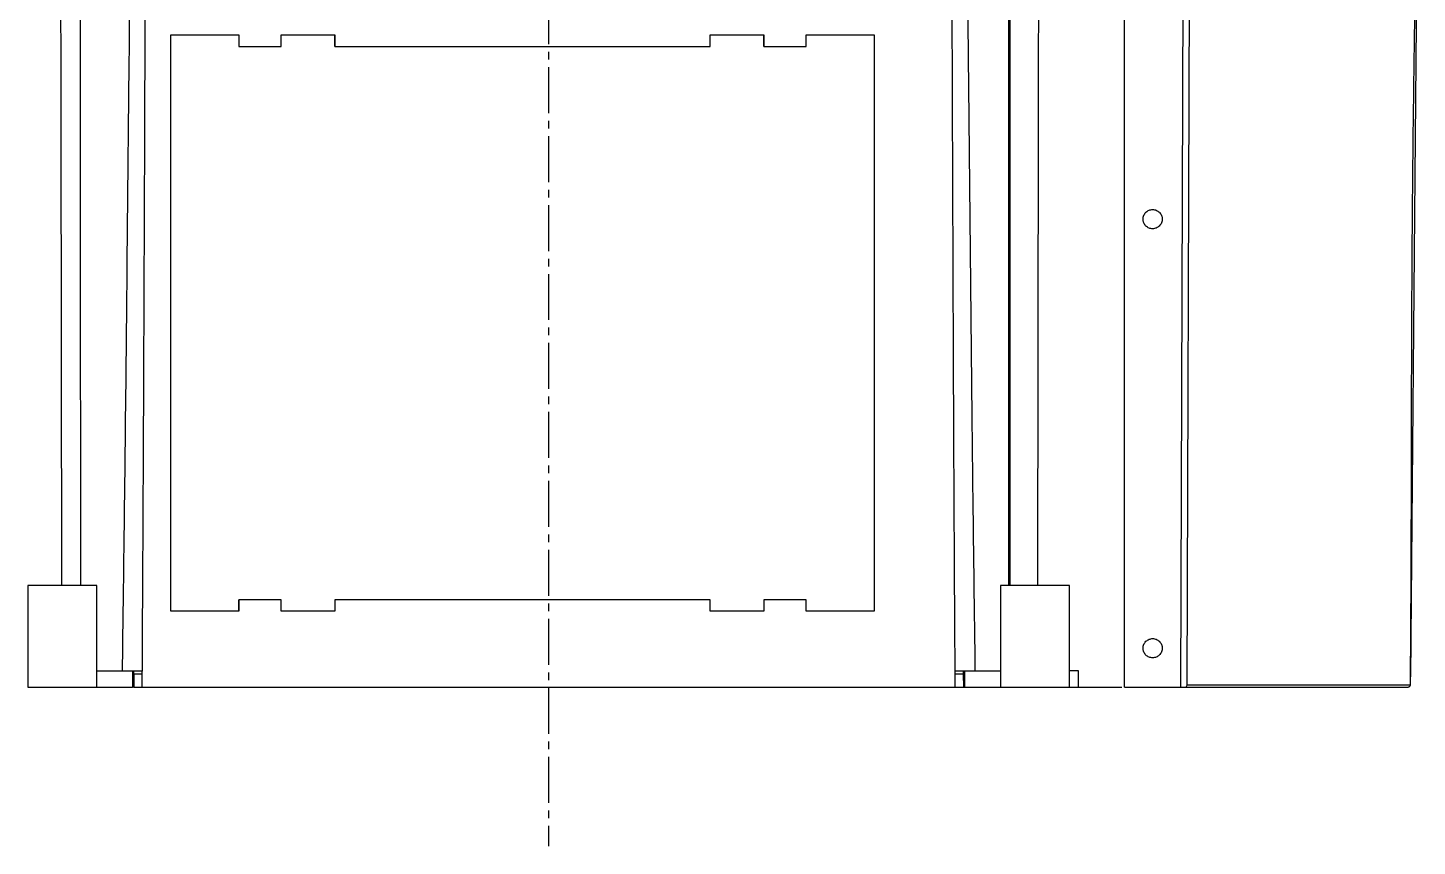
# Model space of a CAD drawing. Header units: millimetres. Extents: x 1677 to 3499, y -182 to 1106.
# Drawn here: x 2360.7 to 2542.1, y 169 to 275.8 of the extents above; entities that cross this region are included whole.
import ezdxf

# ---------------------------------------------------------------- set-up
doc = ezdxf.new("R2010")
doc.units = ezdxf.units.MM
doc.linetypes.add('CENTERX2', pattern=[20.32, 12.7, -2.54, 2.54, -2.54])
doc.linetypes.add('点画线', pattern=[18, 12, -2, 2, -2])
doc.layers.add('中心线层', color=1, linetype='CENTERX2', lineweight=25)

msp = doc.modelspace()

# ---------------------------------------------------------------- linework, layer by layer
at = {"layer": '中心线层', "linetype": '点画线', "ltscale": 0.5}
msp.add_line((2428.7, 333.64), (2428.7, 168.97), dxfattribs=at)
at = {"layer": '中心线层', "color": 7, "linetype": 'Continuous', "lineweight": 25}
for p, q in [((2512.45, 312.04), (2512.02, 190.04)), ((2511.21, 189.74), (2511.64, 311.84)), ((2488.76, 202.97), (2488.76, 308.02)), ((2503.87, 189.74), (2503.87, 308.02)), ((2379.4, 274.84), (2388.28, 274.84)), ((2379.4, 199.64), (2379.4, 274.84)), ((2388.28, 274.84), (2388.28, 273.34)), ((2393.8, 274.84), (2400.8, 274.84)), ((2393.8, 273.34), (2393.8, 274.84)), ((2400.8, 274.84), (2400.8, 273.34)), ((2400.8, 273.34), (2400.8, 274.84)), ((2400.8, 274.84), (2400.8, 274.84)), ((2449.8, 273.34), (2449.8, 274.84)), ((2449.8, 274.84), (2456.8, 274.84)), ((2456.8, 274.84), (2456.8, 273.34)), ((2456.8, 273.34), (2456.8, 274.84)), ((2456.8, 274.84), (2456.8, 274.84)), ((2462.31, 274.84), (2471.2, 274.84)), ((2462.31, 273.34), (2462.31, 274.84)), ((2471.2, 274.84), (2471.2, 199.64)), ((2388.28, 273.34), (2393.8, 273.34)), ((2400.8, 273.34), (2449.8, 273.34)), ((2456.8, 273.34), (2462.31, 273.34)), ((2360.72, 202.97), (2360.72, 189.74)), ((2369.72, 202.97), (2360.72, 202.97)), ((2369.72, 189.74), (2369.72, 202.97)), ((2487.68, 202.97), (2487.68, 189.74)), ((2496.68, 202.97), (2487.68, 202.97)), ((2496.68, 189.74), (2496.68, 202.97)), ((2388.28, 199.64), (2379.4, 199.64)), ((2388.28, 201.14), (2388.28, 199.64)), ((2393.8, 201.14), (2388.28, 201.14)), ((2388.28, 199.64), (2388.28, 201.14)), ((2388.28, 199.64), (2388.28, 199.64)), ((2393.8, 199.64), (2393.8, 201.14)), ((2400.8, 199.64), (2393.8, 199.64)), ((2400.8, 201.14), (2400.8, 199.64)), ((2449.8, 201.14), (2400.8, 201.14)), ((2449.8, 199.64), (2449.8, 201.14)), ((2456.8, 199.64), (2449.8, 199.64)), ((2456.8, 201.14), (2456.8, 199.64)), ((2462.31, 201.14), (2456.8, 201.14)), ((2462.31, 199.64), (2462.31, 201.14)), ((2471.2, 199.64), (2462.31, 199.64)), ((2360.72, 191.86), (2360.72, 189.74)), ((2374.37, 191.86), (2374.37, 189.74)), ((2374.37, 191.86), (2374.57, 191.86)), ((2374.57, 191.43), (2374.56, 189.74)), ((2374.57, 191.43), (2374.57, 191.86)), ((2375.63, 191.42), (2375.61, 189.74)), ((2481.78, 189.74), (2481.77, 191.42)), ((2482.83, 191.86), (2482.83, 191.43)), ((2482.83, 191.86), (2483.03, 191.86)), ((2482.83, 191.43), (2482.84, 189.74)), ((2483.03, 189.74), (2483.03, 191.86)), ((2497.89, 189.74), (2497.89, 191.86)), ((2360.72, 189.74), (2369.72, 189.74)), ((2374.56, 189.74), (2374.37, 189.74)), ((2374.56, 189.74), (2375.61, 189.74)), ((2374.71, 189.74), (2374.71, 189.74)), ((2375.61, 189.74), (2481.78, 189.74)), ((2481.78, 189.74), (2482.84, 189.74)), ((2482.84, 189.74), (2483.03, 189.74)), ((2487.68, 189.74), (2496.68, 189.74)), ((2511.21, 189.74), (2511.9, 189.74))]:
    msp.add_line(p, q, dxfattribs=at)
at = {"layer": '中心线层', "color": 8, "linetype": 'Continuous', "lineweight": 25}
msp.add_line((2541.2, 190.04), (2541.18, 190.04), dxfattribs=at)
for points in [[(2364.97, 308.02), (2365.03, 264.1), (2365.11, 202.97)], [(2492.56, 202.97), (2492.65, 264.1), (2492.72, 308.02)]]:
    msp.add_lwpolyline(points, dxfattribs=at)
at = {"layer": '中心线层', "color": 7, "linetype": 'Continuous', "lineweight": 25}
for points in [[(2367.63, 202.97), (2367.59, 251.35), (2367.56, 308.02)], [(2488.9, 308.02), (2488.89, 251.71), (2488.89, 202.97)], [(2542.08, 291.39), (2541.65, 241.36), (2541.21, 191.08)], [(2375.63, 191.42), (2375.61, 191.42), (2375.55, 191.42), (2375.45, 191.42), (2375.32, 191.42), (2375.16, 191.42), (2374.97, 191.42), (2374.77, 191.43), (2374.57, 191.43)], [(2482.83, 191.43), (2482.62, 191.43), (2482.42, 191.42), (2482.24, 191.42), (2482.08, 191.42), (2481.95, 191.42), (2481.85, 191.42), (2481.79, 191.42), (2481.77, 191.42)]]:
    msp.add_lwpolyline(points, dxfattribs=at)
for points, knots in [([(2379.07, 308.02), (2378.85, 307.77), (2378.02, 306.84), (2376.94, 304.93), (2375.56, 301.73), (2374.59, 297.58), (2374.12, 292.37), (2374.02, 286.87), (2374.01, 279.19), (2373.77, 258.08), (2373.52, 228.33), (2373.18, 202.42), (2373.04, 191.86)], [0, 0, 0, 0, 482.657088, 1826.493775, 3171.701779, 5585.301365, 8007.182729, 10813.892976, 13621.562798, 19231.563157, 41671.57381, 57113.621149, 57113.621149, 57113.621149, 57113.621149]), ([(2481.77, 191.42), (2481.73, 198.76), (2481.64, 213.44), (2481.56, 231.8), (2481.49, 250.15), (2481.44, 262.99), (2481.39, 276.45), (2481.37, 283.98), (2481.34, 291.08), (2481.1, 295.3), (2480.48, 299.13), (2479.43, 302.51), (2478, 305.29), (2476.69, 307.15), (2475.79, 307.91), (2475.66, 308.02)], [0, 0, 0, 0, 14241.706989, 28480.597691, 35600.045874, 49838.93358, 53398.654844, 61704.608531, 64439.723312, 67174.25965, 69896.201359, 71953.089861, 74005.939405, 75943.961492, 76288.86131, 76288.86131, 76288.86131, 76288.86131]), ([(2478.33, 308.02), (2478.54, 307.77), (2479.37, 306.84), (2480.45, 304.93), (2481.84, 301.73), (2482.8, 297.58), (2483.27, 292.37), (2483.37, 286.87), (2483.39, 279.19), (2483.63, 258.08), (2483.88, 228.33), (2484.22, 202.42), (2484.36, 191.86)], [0, 0, 0, 0, 505.581186, 1912.95419, 3321.765296, 5849.538003, 8385.985474, 11325.494891, 14266.008489, 20141.447869, 43643.209175, 59813.900934, 59813.900934, 59813.900934, 59813.900934]), ([(2541.2, 190.04), (2541.23, 193.69), (2541.28, 200.94), (2541.32, 211.86), (2541.34, 221.97), (2541.36, 231.23), (2541.39, 239.6), (2541.44, 248.04), (2541.51, 256.92), (2541.62, 266.24), (2541.76, 275.98), (2541.88, 284.27), (2541.95, 289.27), (2541.97, 291.07)], [0, 0, 0, 0, 7850.604846, 15605.208906, 23187.733623, 28740.345096, 34187.12691, 39569.704592, 44952.071108, 51166.383348, 57491.480993, 63945.728456, 67581.638453, 67581.638453, 67581.638453, 67581.638453]), ([(2376.04, 287.24), (2376.02, 283.25), (2376.01, 279.25), (2375.99, 271.27), (2375.97, 267.28), (2375.93, 255.3), (2375.9, 247.31), (2375.83, 231.34), (2375.8, 223.36), (2375.74, 211.38), (2375.72, 207.39), (2375.67, 199.4), (2375.65, 195.41), (2375.63, 191.42)], [0, 0, 0, 0, 4455.213025, 4455.213025, 8910.42605, 8910.42605, 17820.8521, 17820.8521, 26731.27815, 26731.27815, 31186.491175, 31186.491175, 35641.7042, 35641.7042, 35641.7042, 35641.7042]), ([(2506.3, 250.8), (2506.3, 250.83), (2506.3, 250.9), (2506.31, 251), (2506.33, 251.1), (2506.36, 251.2), (2506.41, 251.34), (2506.51, 251.52), (2506.67, 251.7), (2506.87, 251.86), (2507.15, 252.01), (2507.56, 252.08), (2507.95, 252), (2508.24, 251.85), (2508.43, 251.7), (2508.59, 251.51), (2508.69, 251.32), (2508.76, 251.13), (2508.79, 250.97), (2508.8, 250.86), (2508.8, 250.8)], [0, 0, 0, 0, 2703.076045, 5378.379364, 8045.481833, 10724.083805, 13433.557675, 20124.28941, 26858.917174, 33535.959063, 40284.830971, 53645.862331, 66997.779909, 73724.347265, 80395.397661, 87142.070313, 93788.562322, 98315.957904, 102769.758234, 107242.506752, 107242.506752, 107242.506752, 107242.506752]), ([(2508.8, 250.8), (2508.8, 250.77), (2508.8, 250.7), (2508.79, 250.6), (2508.77, 250.5), (2508.74, 250.4), (2508.68, 250.26), (2508.59, 250.09), (2508.43, 249.9), (2508.23, 249.74), (2507.95, 249.6), (2507.55, 249.52), (2507.15, 249.59), (2506.86, 249.74), (2506.67, 249.9), (2506.51, 250.08), (2506.4, 250.28), (2506.34, 250.47), (2506.3, 250.63), (2506.3, 250.74), (2506.3, 250.8)], [0, 0, 0, 0, 2698.858468, 5372.438079, 8040.813565, 10724.23139, 13442.684849, 20119.665012, 26878.768222, 33552.381645, 40313.840533, 53682.296449, 67039.185679, 73762.20464, 80444.298597, 87177.519758, 93848.659529, 98369.928026, 102828.647018, 107315.059644, 107315.059644, 107315.059644, 107315.059644]), ([(2506.3, 194.81), (2506.3, 194.84), (2506.3, 194.91), (2506.31, 195.01), (2506.33, 195.11), (2506.36, 195.2), (2506.41, 195.34), (2506.51, 195.52), (2506.67, 195.71), (2506.87, 195.86), (2507.16, 196.01), (2507.56, 196.09), (2507.95, 196.01), (2508.24, 195.86), (2508.43, 195.71), (2508.59, 195.52), (2508.69, 195.32), (2508.76, 195.14), (2508.79, 194.97), (2508.8, 194.86), (2508.8, 194.81)], [0, 0, 0, 0, 2730.432977, 5432.789047, 8126.887731, 10832.675993, 13569.764009, 20327.932069, 27131.309344, 33875.525736, 40693.360751, 54189.905697, 67677.181566, 74472.481254, 81210.371165, 88026.197936, 94738.964309, 99312.649701, 103811.429548, 108329.068968, 108329.068968, 108329.068968, 108329.068968]), ([(2508.8, 194.81), (2508.8, 194.77), (2508.8, 194.7), (2508.79, 194.6), (2508.77, 194.5), (2508.74, 194.41), (2508.68, 194.27), (2508.59, 194.09), (2508.43, 193.9), (2508.23, 193.75), (2507.95, 193.6), (2507.55, 193.52), (2507.15, 193.6), (2506.86, 193.75), (2506.67, 193.9), (2506.51, 194.09), (2506.4, 194.29), (2506.34, 194.47), (2506.3, 194.64), (2506.3, 194.75), (2506.3, 194.81)], [0, 0, 0, 0, 2725.957236, 5426.454356, 8121.833408, 10832.609829, 13579.041781, 20322.706617, 27151.518413, 33892.032227, 40722.874932, 54226.938437, 67719.193611, 74510.643957, 81259.969299, 88061.634123, 94799.992679, 99367.204955, 103871.034411, 108402.846172, 108402.846172, 108402.846172, 108402.846172]), ([(2369.72, 191.86), (2370.34, 191.86), (2371.43, 191.86), (2372.98, 191.86), (2373.91, 191.86), (2374.37, 191.86)], [0, 0, 0, 0, 7981.057319, 13908.33079, 19835.921407, 19835.921407, 19835.921407, 19835.921407]), ([(2374.57, 191.86), (2374.71, 191.86), (2374.85, 191.86), (2375.1, 191.86), (2375.22, 191.86), (2375.51, 191.86), (2375.63, 191.86), (2375.63, 191.86)], [0, 0, 0, 0, 4967.668727, 4967.668727, 9935.337454, 9935.337454, 19870.674908, 19870.674908, 19870.674908, 19870.674908]), ([(2481.77, 191.86), (2481.77, 191.86), (2481.8, 191.86), (2481.9, 191.86), (2481.98, 191.86), (2482.27, 191.86), (2482.55, 191.86), (2482.83, 191.86)], [0, 0, 0, 0, 5198.829645, 5198.829645, 10397.65929, 10397.65929, 20795.31858, 20795.31858, 20795.31858, 20795.31858]), ([(2483.03, 191.86), (2483.73, 191.86), (2484.89, 191.86), (2486.44, 191.86), (2487.29, 191.86), (2487.68, 191.86)], [0, 0, 0, 0, 9379.516749, 15598.717479, 20815.333508, 20815.333508, 20815.333508, 20815.333508]), ([(2497.89, 191.86), (2497.78, 191.86), (2497.56, 191.86), (2497.23, 191.86), (2496.95, 191.86), (2496.79, 191.86), (2496.75, 191.86), (2496.74, 191.86)], [0, 0, 0, 0, 7533.071228, 15066.109959, 22599.19192, 30132.618678, 32544.005322, 32544.005322, 32544.005322, 32544.005322]), ([(2496.74, 189.74), (2496.79, 189.74), (2496.88, 189.74), (2497.14, 189.74), (2497.45, 189.74), (2497.72, 189.74), (2497.86, 189.74), (2497.89, 189.74)], [0, 0, 0, 0, 7171.166948, 14840.681181, 22509.918734, 30178.919771, 32556.80256, 32556.80256, 32556.80256, 32556.80256]), ([(2497.89, 189.74), (2499.17, 189.74), (2501.07, 189.74), (2502.93, 189.74), (2503.54, 189.74)], [0, 0, 0, 0, 10100.963394, 15047.131288, 15047.131288, 15047.131288, 15047.131288]), ([(2512.02, 190.04), (2512.02, 189.96), (2512.01, 189.89), (2511.96, 189.78), (2511.93, 189.74), (2511.9, 189.74)], [0, 0, 0, 0, 7560.741364, 7560.741364, 15121.482728, 15121.482728, 15121.482728, 15121.482728]), ([(2511.9, 189.74), (2513.35, 189.74), (2516.22, 189.74), (2520.19, 189.74), (2523.46, 189.74), (2526.07, 189.74), (2528.18, 189.74), (2530.07, 189.74), (2532.02, 189.74), (2533.85, 189.74), (2535.45, 189.74), (2536.7, 189.74), (2537.69, 189.74), (2538.7, 189.74), (2539.61, 189.74), (2540.27, 189.74), (2540.67, 189.74), (2540.88, 189.74), (2540.89, 189.74), (2540.89, 189.74)], [0, 0, 0, 0, 4464.041971, 8834.068745, 13184.901796, 16328.034548, 19553.193443, 22890.051666, 26365.42124, 31583.554607, 36794.029697, 42104.952592, 47361.411063, 52673.701552, 62986.692174, 73504.349074, 83906.501807, 94384.177623, 103302.138214, 103302.138214, 103302.138214, 103302.138214]), ([(2512.02, 190.04), (2512.61, 190.04), (2513.19, 190.04), (2515.63, 190.04), (2517.45, 190.04), (2520.87, 190.04), (2522.47, 190.04), (2525.43, 190.04), (2526.8, 190.04), (2529.2, 190.04), (2530.25, 190.04), (2532.12, 190.04), (2532.94, 190.04), (2534.35, 190.04), (2534.96, 190.04), (2536.56, 190.04), (2537.34, 190.04), (2538.61, 190.04), (2539.08, 190.04), (2540.22, 190.04), (2540.62, 190.04), (2541.13, 190.04), (2541.22, 190.04), (2541.2, 190.04)], [0, 0, 0, 0, 1150.950138, 1150.950138, 4867.788023, 4867.788023, 8584.625907, 8584.625907, 12301.463791, 12301.463791, 16018.301675, 16018.301675, 19735.139559, 19735.139559, 23451.977443, 23451.977443, 30885.653211, 30885.653211, 38319.328979, 38319.328979, 53186.680516, 53186.680516, 68054.032052, 68054.032052, 68054.032052, 68054.032052]), ([(2540.9, 189.74), (2540.94, 189.75), (2540.99, 189.75), (2541.06, 189.79), (2541.11, 189.83), (2541.15, 189.88), (2541.19, 189.94), (2541.2, 190), (2541.2, 190.04)], [0, 0, 0, 0, 9336.766968, 14350.811939, 19470.55838, 24592.681816, 29613.687944, 38974.62139, 38974.62139, 38974.62139, 38974.62139])]:
    msp.add_open_spline(points, degree=3, knots=knots, dxfattribs=at)
for points in [[(2369.49, 189.74), (2371.11, 189.74), (2372.75, 189.74), (2374.37, 189.74)], [(2483.03, 189.74), (2484.65, 189.74), (2486.28, 189.74), (2487.91, 189.74)], [(2503.87, 189.74), (2506.52, 189.74), (2508.96, 189.74), (2511.21, 189.74)]]:
    msp.add_open_spline(points, degree=3, dxfattribs=at)

doc.saveas('drawing.dxf')
